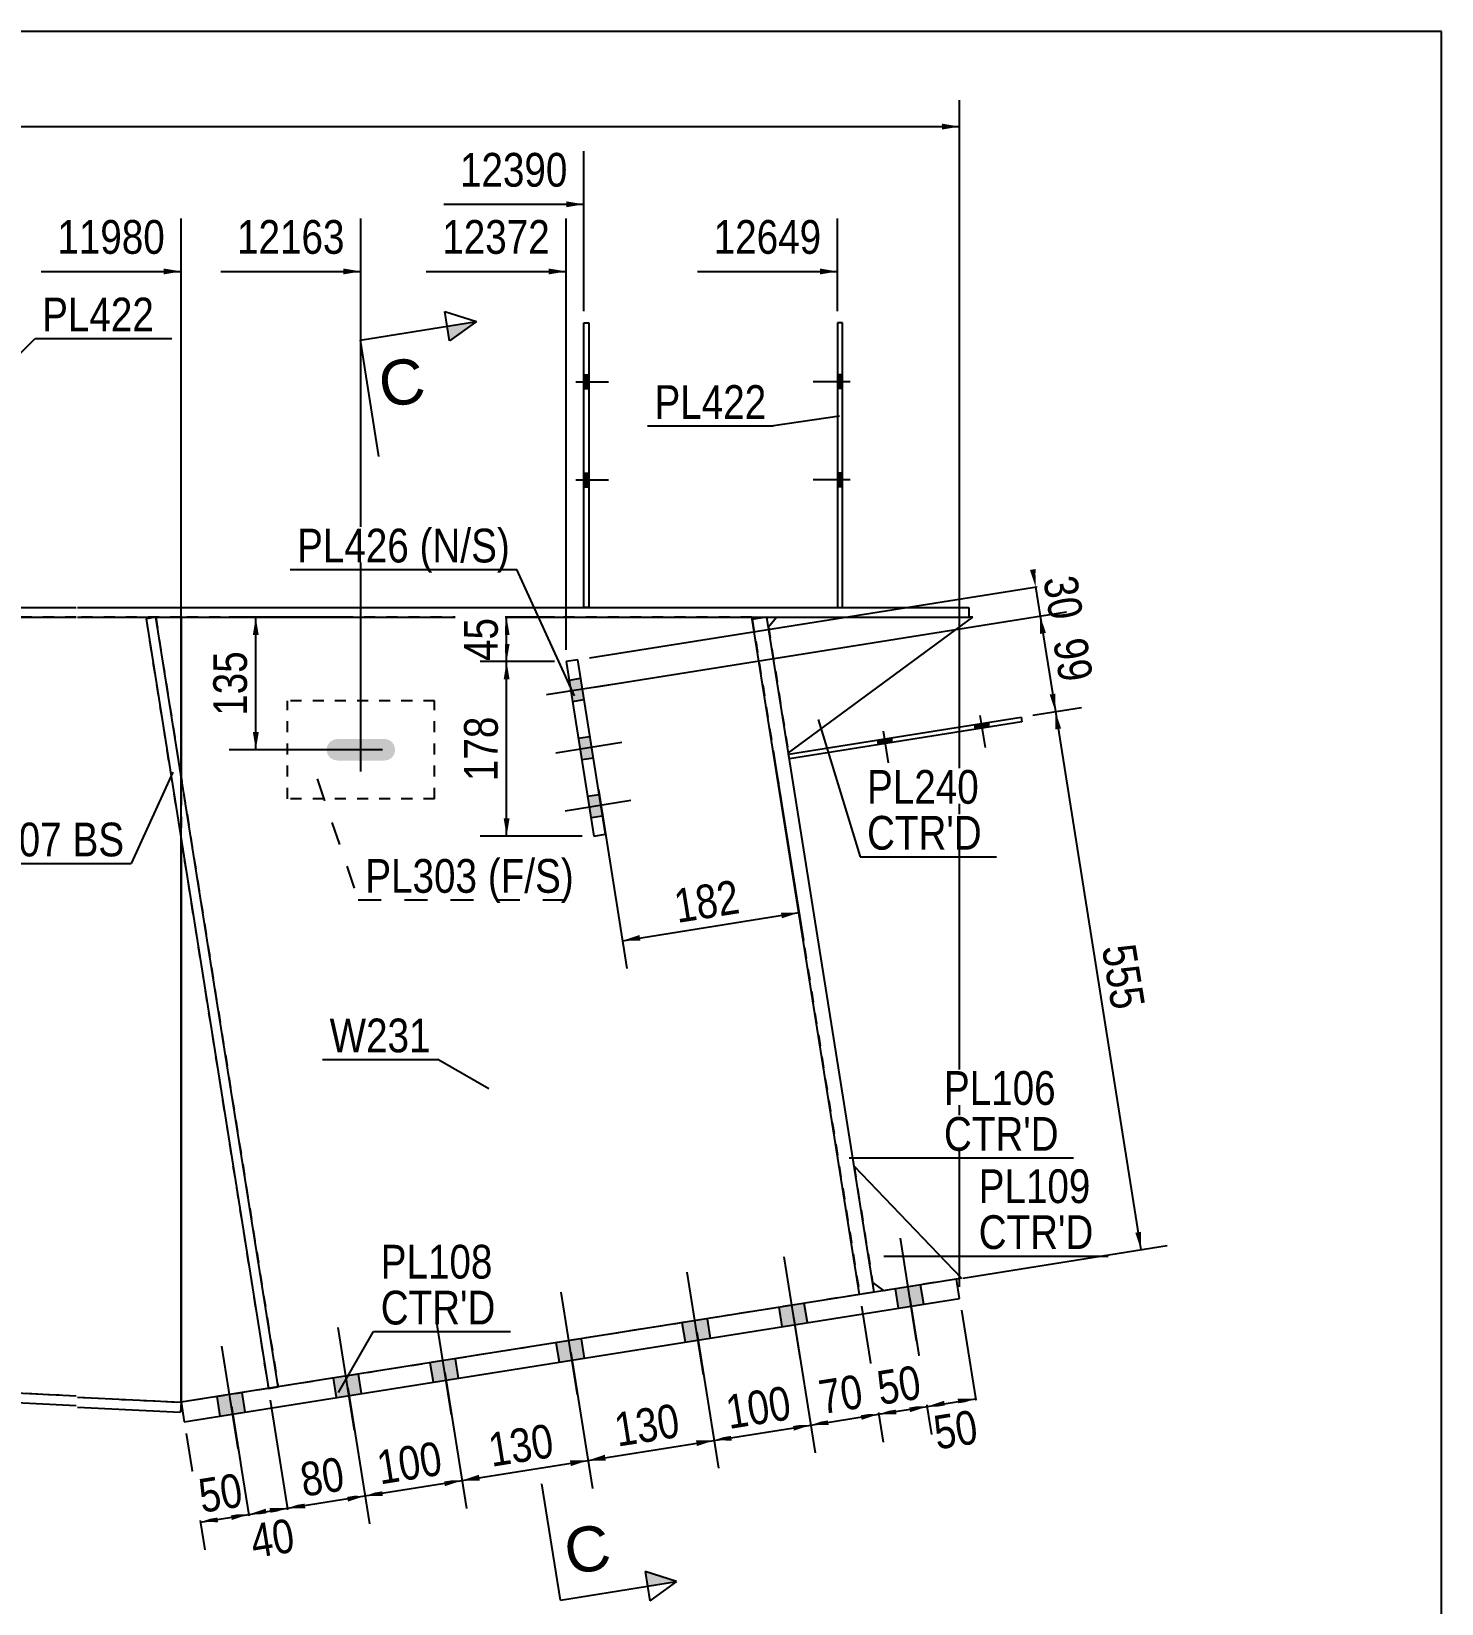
# Model space of a CAD drawing. Header units: millimetres. Extents: x -1016 to -614, y -194 to 83.
# Drawn here: x -733.7 to -613.9, y -50.4 to 83.1 of the extents above; entities that cross this region are included whole.
import ezdxf

# ---------------------------------------------------------------- set-up
doc = ezdxf.new("R2010")
doc.units = ezdxf.units.MM
doc.linetypes.add('DXK_LINE_DOT1', pattern=[1.8814, 0.9407, -0.9407])
doc.linetypes.add('DXK_LINE_DOT2', pattern=[3.9198, 1.9599, -1.9599])
doc.styles.add('Arial', font='ARIAL.TTF', dxfattribs={"height": 0.2})
doc.styles.add('Arial Narrow', font='ARIALN.TTF', dxfattribs={"height": 0.2})

# ---------------------------------------------------------------- blocks, each defined once
blk = doc.blocks.new('Unknown-623891766-10970')
at = {"color": 5, "linetype": 'Continuous'}
for p, q in [((-613.91, 83.08), (-1013.91, 83.08)), ((-613.91, -193.92), (-613.91, 83.08))]:
    blk.add_line(p, q, dxfattribs=at)
blk = doc.blocks.new('Part-623891766-6393 - 6377')
at = {"color": 2, "linetype": 'Continuous'}
for p, q in [((-763.36, 34.17), (-757.52, 34.17)), ((-763.36, 34.17), (-763.36, 33.33)), ((-757.42, 34.17), (-743.59, 34.17)), ((-743.49, 34.17), (-729.86, 34.17)), ((-729.76, 34.17), (-654.05, 34.17)), ((-654.05, 34.17), (-654.05, 33.33)), ((-763.36, 33.33), (-757.52, 33.33)), ((-757.42, 33.33), (-743.59, 33.33)), ((-743.49, 33.33), (-729.86, 33.33)), ((-729.76, 33.33), (-654.05, 33.33))]:
    blk.add_line(p, q, dxfattribs=at)
blk = doc.blocks.new('Part-623891766-6401 - 6377')
at = {"color": 2, "linetype": 'Continuous'}
for p, q in [((-784.69, 33.33), (-784.69, -20.83)), ((-720.94, 19.73), (-720.94, 33.33)), ((-720.94, 14.42), (-720.94, -33.33))]:
    blk.add_line(p, q, dxfattribs=at)
at = {"color": 7, "linetype": 'DXK_LINE_DOT1'}
for p, q in [((-769.29, 33.33), (-784.69, 33.33)), ((-757.52, 33.33), (-769.19, 33.33)), ((-743.59, 33.33), (-757.42, 33.33)), ((-729.86, 33.33), (-743.49, 33.33)), ((-720.94, 33.33), (-729.76, 33.33)), ((-720.94, 33.33), (-720.94, 14.42)), ((-784.69, -20.83), (-769.29, -21.6)), ((-769.19, -21.83), (-757.52, -22.42)), ((-757.42, -26.5), (-743.59, -27.19)), ((-743.49, -32.09), (-729.86, -32.78)), ((-729.76, -32.89), (-720.94, -33.33))]:
    blk.add_line(p, q, dxfattribs=at)
blk = doc.blocks.new('Part-623891766-6407 - 6377')
at = {"color": 2, "linetype": 'Continuous'}
for p, q in [((-790.64, -20.83), (-796.47, -20.83)), ((-796.47, -20.83), (-796.47, -21.67)), ((-784.69, -20.83), (-790.54, -20.83)), ((-784.69, -20.83), (-769.29, -21.6)), ((-796.47, -21.67), (-790.64, -21.67)), ((-790.54, -21.67), (-784.71, -21.67)), ((-784.71, -21.67), (-769.29, -22.44)), ((-769.19, -21.83), (-757.52, -22.42)), ((-769.19, -22.67), (-757.52, -23.25)), ((-757.42, -26.5), (-743.59, -27.19)), ((-757.42, -27.34), (-743.59, -28.03)), ((-743.49, -32.09), (-729.86, -32.78)), ((-743.49, -32.93), (-729.86, -33.61)), ((-729.76, -32.89), (-720.94, -33.33)), ((-720.94, -33.33), (-720.99, -34.17)), ((-729.76, -33.73), (-720.99, -34.17))]:
    blk.add_line(p, q, dxfattribs=at)
blk = doc.blocks.new('Part-623891766-6476 - 6377')
at = {"color": 2, "linetype": 'Continuous'}
for p, q in [((-720.94, 33.33), (-720.94, 19.73)), ((-672.45, 33.17), (-672.48, 33.33)), ((-720.94, -33.33), (-720.94, 14.42))]:
    blk.add_line(p, q, dxfattribs=at)
at = {"color": 7, "linetype": 'DXK_LINE_DOT1'}
for p, q in [((-672.48, 33.33), (-720.94, 33.33)), ((-672.45, 33.17), (-663.33, -24.17)), ((-663.33, -24.17), (-712.71, -32.02)), ((-713.54, -32.16), (-720.94, -33.33))]:
    blk.add_line(p, q, dxfattribs=at)
blk = doc.blocks.new('Part-623891766-6412 - 6377')
at = {"color": 2, "linetype": 'Continuous'}
for p, q in [((-672.45, 33.17), (-671.42, 33.33)), ((-663.33, -24.17), (-672.45, 33.17)), ((-662.1, -23.98), (-671.21, 33.33))]:
    blk.add_line(p, q, dxfattribs=at)
at = {"color": 7, "linetype": 'DXK_LINE_DOT1'}
for p, q in [((-671.42, 33.33), (-671.22, 33.37)), ((-671.22, 33.37), (-671.21, 33.33)), ((-662.1, -23.98), (-663.33, -24.17))]:
    blk.add_line(p, q, dxfattribs=at)
blk = doc.blocks.new('Part-623891766-6413 - 6377')
at = {"color": 2, "linetype": 'Continuous'}
for p, q in [((-723.11, 33.33), (-723.93, 33.2)), ((-723.93, 33.2), (-713.54, -32.16)), ((-712.71, -32.02), (-723.11, 33.33))]:
    blk.add_line(p, q, dxfattribs=at)
at = {"color": 7, "linetype": 'DXK_LINE_DOT1'}
blk.add_line((-713.54, -32.16), (-712.71, -32.02), dxfattribs=at)
blk = doc.blocks.new('Part-623891766-6414 - 6377')
at = {"color": 7, "linetype": 'DXK_LINE_DOT1'}
for p, q in [((-723.11, 33.33), (-723.93, 33.2)), ((-723.93, 33.2), (-713.54, -32.16)), ((-723.11, 33.33), (-712.71, -32.02))]:
    blk.add_line(p, q, dxfattribs=at)
blk = doc.blocks.new('Part-623891766-6415 - 6377')
at = {"color": 2, "linetype": 'Continuous'}
for p, q in [((-671.08, 32.51), (-670.38, 33.33)), ((-669.38, 21.81), (-653.71, 33.33)), ((-653.71, 33.33), (-654.05, 33.33))]:
    blk.add_line(p, q, dxfattribs=at)
at = {"color": 7, "linetype": 'DXK_LINE_DOT1'}
for p, q in [((-671.08, 32.51), (-669.38, 21.81)), ((-670.38, 33.33), (-654.05, 33.33))]:
    blk.add_line(p, q, dxfattribs=at)
blk = doc.blocks.new('Bolt-623891766-6481 - 6377')
at = {"linetype": 'Continuous'}
for points in [[(-658.15, -23.35), (-660.29, -23.69), (-660.03, -25.33), (-657.89, -24.99)], [(-658.15, -23.35), (-660.29, -23.69), (-660.03, -25.33), (-657.89, -24.99)], [(-668.03, -24.92), (-670.17, -25.26), (-669.9, -26.9), (-667.76, -26.56)], [(-668.03, -24.92), (-670.17, -25.26), (-669.9, -26.9), (-667.76, -26.56)], [(-676.26, -26.23), (-678.4, -26.57), (-678.13, -28.21), (-675.99, -27.87)], [(-676.26, -26.23), (-678.4, -26.57), (-678.13, -28.21), (-675.99, -27.87)], [(-686.95, -27.93), (-689.09, -28.27), (-688.83, -29.91), (-686.69, -29.57)], [(-686.95, -27.93), (-689.09, -28.27), (-688.83, -29.91), (-686.69, -29.57)], [(-697.65, -29.63), (-699.79, -29.97), (-699.53, -31.62), (-697.39, -31.28)], [(-697.65, -29.63), (-699.79, -29.97), (-699.53, -31.62), (-697.39, -31.28)], [(-705.88, -30.94), (-708.02, -31.28), (-707.76, -32.92), (-705.62, -32.58)], [(-705.88, -30.94), (-708.02, -31.28), (-707.76, -32.92), (-705.62, -32.58)], [(-715.76, -32.51), (-717.9, -32.85), (-717.64, -34.5), (-715.5, -34.15)], [(-715.76, -32.51), (-717.9, -32.85), (-717.64, -34.5), (-715.5, -34.15)]]:
    blk.add_hatch(color=3, dxfattribs=at).paths.add_polyline_path(points)
at = {"color": 3, "linetype": 'Continuous'}
for p, q in [((-658.49, -28.12), (-659.87, -19.4)), ((-658.49, -28.12), (-659.87, -19.4)), ((-668.36, -29.69), (-669.75, -20.97)), ((-668.36, -29.69), (-669.75, -20.97)), ((-676.59, -31), (-677.98, -22.28)), ((-676.59, -31), (-677.98, -22.28)), ((-687.29, -32.7), (-688.68, -23.98)), ((-687.29, -32.7), (-688.68, -23.98)), ((-660.03, -25.33), (-660.29, -23.69)), ((-660.03, -25.33), (-660.29, -23.69)), ((-657.89, -24.99), (-658.15, -23.35)), ((-657.89, -24.99), (-658.15, -23.35)), ((-669.9, -26.9), (-670.17, -25.26)), ((-669.9, -26.9), (-670.17, -25.26)), ((-667.76, -26.56), (-668.03, -24.92)), ((-667.76, -26.56), (-668.03, -24.92)), ((-697.99, -34.4), (-699.38, -25.68)), ((-697.99, -34.4), (-699.38, -25.68)), ((-678.13, -28.21), (-678.4, -26.57)), ((-678.13, -28.21), (-678.4, -26.57)), ((-675.99, -27.87), (-676.26, -26.23)), ((-675.99, -27.87), (-676.26, -26.23)), ((-706.22, -35.71), (-707.61, -26.99)), ((-706.22, -35.71), (-707.61, -26.99)), ((-686.69, -29.57), (-686.95, -27.93)), ((-686.69, -29.57), (-686.95, -27.93)), ((-716.1, -37.28), (-717.48, -28.56)), ((-716.1, -37.28), (-717.48, -28.56)), ((-688.83, -29.91), (-689.09, -28.27)), ((-688.83, -29.91), (-689.09, -28.27)), ((-699.53, -31.62), (-699.79, -29.97)), ((-699.53, -31.62), (-699.79, -29.97)), ((-697.39, -31.28), (-697.65, -29.63)), ((-697.39, -31.28), (-697.65, -29.63)), ((-707.76, -32.92), (-708.02, -31.28)), ((-707.76, -32.92), (-708.02, -31.28)), ((-705.62, -32.58), (-705.88, -30.94)), ((-705.62, -32.58), (-705.88, -30.94)), ((-717.64, -34.5), (-717.9, -32.85)), ((-717.64, -34.5), (-717.9, -32.85)), ((-715.5, -34.15), (-715.76, -32.51)), ((-715.5, -34.15), (-715.76, -32.51))]:
    blk.add_line(p, q, dxfattribs=at)
blk = doc.blocks.new('Part-623891766-6417 - 6377')
at = {"color": 2, "linetype": 'Continuous'}
for p, q in [((-655.11, -22.86), (-720.94, -33.33)), ((-654.84, -24.51), (-655.11, -22.86)), ((-720.68, -34.98), (-654.84, -24.51)), ((-720.94, -33.33), (-720.68, -34.98))]:
    blk.add_line(p, q, dxfattribs=at)
blk = doc.blocks.new('Part-623891766-6419 - 6377')
at = {"color": 2, "linetype": 'Continuous'}
for p, q in [((-654.69, -22.8), (-663.8, -13.28)), ((-662.23, -23.15), (-661.28, -23.85)), ((-654.69, -22.8), (-655.11, -22.86))]:
    blk.add_line(p, q, dxfattribs=at)
at = {"color": 7, "linetype": 'DXK_LINE_DOT1'}
for p, q in [((-663.8, -13.28), (-662.23, -23.15)), ((-655.11, -22.86), (-661.28, -23.85))]:
    blk.add_line(p, q, dxfattribs=at)
blk = doc.blocks.new('Bolt-623891766-6487 - 6377')
at = {"linetype": 'Continuous'}
blk.add_hatch(color=3, dxfattribs=at).paths.add_polyline_path([(-708.53, 22.43), (-708.6, 22.08), (-708.53, 21.73), (-708.33, 21.43), (-708.03, 21.24), (-707.68, 21.17), (-703.68, 21.17), (-703.33, 21.24), (-703.03, 21.43), (-702.84, 21.73), (-702.77, 22.08), (-702.84, 22.43), (-703.03, 22.73), (-703.33, 22.93), (-703.68, 23), (-707.68, 23), (-708.03, 22.93), (-708.33, 22.73)])
at = {"color": 3, "linetype": 'Continuous'}
for p, q in [((-705.68, 20.25), (-705.68, 23.92)), ((-703.85, 22.08), (-707.52, 22.08))]:
    blk.add_line(p, q, dxfattribs=at)
blk = doc.blocks.new('Part-623891766-6425 - 6377')
at = {"color": 7, "linetype": 'DXK_LINE_DOT1'}
for p, q in [((-699.43, 26.25), (-711.93, 26.25)), ((-711.93, 17.92), (-711.93, 26.25)), ((-699.43, 17.92), (-699.43, 26.25)), ((-699.43, 17.92), (-711.93, 17.92))]:
    blk.add_line(p, q, dxfattribs=at)
blk = doc.blocks.new('Part-623891766-6429 - 6377')
at = {"color": 2, "linetype": 'Continuous'}
for p, q in [((-664.79, 58.33), (-665.21, 58.33)), ((-665.21, 58.33), (-665.21, 34.17)), ((-664.79, 34.17), (-664.79, 58.33))]:
    blk.add_line(p, q, dxfattribs=at)
at = {"color": 7, "linetype": 'DXK_LINE_DOT1'}
blk.add_line((-665.21, 34.17), (-664.79, 34.17), dxfattribs=at)
blk = doc.blocks.new('Bolt-623891766-6496 - 6377')
at = {"linetype": 'Continuous'}
for points in [[(-653.52, 23.82), (-652.37, 24), (-652.43, 24.42), (-653.59, 24.23)], [(-653.52, 23.82), (-652.37, 24), (-652.43, 24.42), (-653.59, 24.23)], [(-661.75, 22.51), (-660.6, 22.7), (-660.66, 23.11), (-661.82, 22.92)], [(-661.75, 22.51), (-660.6, 22.7), (-660.66, 23.11), (-661.82, 22.92)]]:
    blk.add_hatch(color=3, dxfattribs=at).paths.add_polyline_path(points)
at = {"color": 3, "linetype": 'Continuous'}
for p, q in [((-653.59, 24.23), (-653.52, 23.82)), ((-653.59, 24.23), (-653.52, 23.82)), ((-653.11, 24.98), (-652.68, 22.27)), ((-653.11, 24.98), (-652.68, 22.27)), ((-652.43, 24.42), (-652.37, 24)), ((-652.43, 24.42), (-652.37, 24)), ((-661.82, 22.92), (-661.75, 22.51)), ((-661.82, 22.92), (-661.75, 22.51)), ((-661.34, 23.67), (-660.91, 20.96)), ((-661.34, 23.67), (-660.91, 20.96)), ((-660.66, 23.11), (-660.6, 22.7)), ((-660.66, 23.11), (-660.6, 22.7))]:
    blk.add_line(p, q, dxfattribs=at)
blk = doc.blocks.new('Bolt-623891766-6497 - 6377')
at = {"linetype": 'Continuous'}
for points in [[(-688, 28), (-687.71, 26.19), (-686.73, 26.35), (-687.01, 28.16)], [(-687.22, 23.07), (-686.93, 21.26), (-685.94, 21.41), (-686.23, 23.22)], [(-686.43, 18.13), (-686.14, 16.32), (-685.16, 16.47), (-685.44, 18.29)]]:
    blk.add_hatch(color=3, dxfattribs=at).paths.add_polyline_path(points)
at = {"color": 3, "linetype": 'Continuous'}
for p, q in [((-688, 28), (-687.01, 28.16)), ((-689.92, 26.77), (-684.32, 27.66)), ((-687.71, 26.19), (-686.73, 26.35)), ((-689.13, 21.83), (-683.53, 22.72)), ((-687.22, 23.07), (-686.23, 23.22)), ((-686.93, 21.26), (-685.94, 21.41)), ((-688.34, 16.9), (-682.75, 17.79)), ((-686.43, 18.13), (-685.44, 18.29)), ((-686.14, 16.32), (-685.16, 16.47))]:
    blk.add_line(p, q, dxfattribs=at)
blk = doc.blocks.new('Part-623891766-6434 - 6377')
at = {"color": 2, "linetype": 'Continuous'}
for p, q in [((-669.37, 21.72), (-649.62, 24.86)), ((-649.55, 24.45), (-669.3, 21.31)), ((-649.62, 24.86), (-649.55, 24.45))]:
    blk.add_line(p, q, dxfattribs=at)
at = {"color": 7, "linetype": 'DXK_LINE_DOT1'}
blk.add_line((-669.3, 21.31), (-669.37, 21.72), dxfattribs=at)
blk = doc.blocks.new('Part-623891766-6435 - 6377')
at = {"color": 2, "linetype": 'Continuous'}
for p, q in [((-687.26, 29.72), (-688.25, 29.57)), ((-688.25, 29.57), (-685.89, 14.75)), ((-684.91, 14.91), (-687.26, 29.72)), ((-685.89, 14.75), (-684.91, 14.91))]:
    blk.add_line(p, q, dxfattribs=at)
blk = doc.blocks.new('Part-623891766-6461 - 6377')
at = {"color": 2, "linetype": 'Continuous'}
for p, q in [((-686.75, 34.17), (-686.75, 58.33)), ((-686.75, 58.33), (-686.33, 58.33)), ((-686.33, 58.33), (-686.33, 34.17))]:
    blk.add_line(p, q, dxfattribs=at)
at = {"color": 7, "linetype": 'DXK_LINE_DOT1'}
blk.add_line((-686.33, 34.17), (-686.75, 34.17), dxfattribs=at)
blk = doc.blocks.new('Bolt-623891766-6519 - 6377')
at = {"linetype": 'Continuous'}
for points in [[(-686.33, 52.75), (-686.33, 53.91), (-686.75, 53.91), (-686.75, 52.75)], [(-686.33, 52.75), (-686.33, 53.91), (-686.75, 53.91), (-686.75, 52.75)], [(-686.33, 44.41), (-686.33, 45.58), (-686.75, 45.58), (-686.75, 44.41)], [(-686.33, 44.41), (-686.33, 45.58), (-686.75, 45.58), (-686.75, 44.41)]]:
    blk.add_hatch(color=3, dxfattribs=at).paths.add_polyline_path(points)
at = {"color": 3, "linetype": 'Continuous'}
for p, q in [((-686.75, 53.91), (-686.33, 53.91)), ((-686.75, 53.91), (-686.33, 53.91)), ((-687.42, 53.33), (-684.67, 53.33)), ((-687.42, 53.33), (-684.67, 53.33)), ((-686.75, 52.75), (-686.33, 52.75)), ((-686.75, 52.75), (-686.33, 52.75)), ((-686.75, 45.58), (-686.33, 45.58)), ((-686.75, 45.58), (-686.33, 45.58)), ((-687.42, 45), (-684.67, 45)), ((-687.42, 45), (-684.67, 45)), ((-686.75, 44.41), (-686.33, 44.41)), ((-686.75, 44.41), (-686.33, 44.41))]:
    blk.add_line(p, q, dxfattribs=at)
blk = doc.blocks.new('Bolt-623891766-21144 - 6377')
at = {"linetype": 'Continuous'}
for points in [[(-664.79, 52.75), (-664.79, 53.91), (-665.21, 53.91), (-665.21, 52.75)], [(-664.79, 52.75), (-664.79, 53.91), (-665.21, 53.91), (-665.21, 52.75)], [(-664.79, 44.41), (-664.79, 45.58), (-665.21, 45.58), (-665.21, 44.41)], [(-664.79, 44.41), (-664.79, 45.58), (-665.21, 45.58), (-665.21, 44.41)]]:
    blk.add_hatch(color=3, dxfattribs=at).paths.add_polyline_path(points)
at = {"color": 3, "linetype": 'Continuous'}
for p, q in [((-664.79, 53.91), (-665.21, 53.91)), ((-664.79, 53.91), (-665.21, 53.91)), ((-664.13, 53.33), (-667.29, 53.33)), ((-664.13, 53.33), (-667.29, 53.33)), ((-664.79, 52.75), (-665.21, 52.75)), ((-664.79, 52.75), (-665.21, 52.75)), ((-664.79, 45.58), (-665.21, 45.58)), ((-664.79, 45.58), (-665.21, 45.58)), ((-664.13, 45), (-667.29, 45)), ((-664.13, 45), (-667.29, 45)), ((-664.79, 44.41), (-665.21, 44.41)), ((-664.79, 44.41), (-665.21, 44.41))]:
    blk.add_line(p, q, dxfattribs=at)
blk = doc.blocks.new('StraightDimension-623891766-22650 - 6377')
at = {"linetype": 'Continuous'}
for points in [[(-648.38, 37.43), (-648.39, 35.91), (-648.87, 37.35)], [(-648.01, 31.92), (-648, 33.44), (-647.51, 32)]]:
    blk.add_hatch(color=7, dxfattribs=at).paths.add_polyline_path(points)
at = {"color": 7, "linetype": 'Continuous'}
for p, q in [((-686.28, 29.88), (-646.17, 36.26)), ((-648.39, 35.91), (-648, 33.44)), ((-685.88, 27.41), (-645.77, 33.79))]:
    blk.add_line(p, q, dxfattribs=at)
at = {"color": 0}
blk.add_wipeout([(-647.66, 32.3), (-643.52, 32.96), (-644.28, 37.75), (-648.43, 37.09)], dxfattribs=at)
at = {"color": 3, "style": 'Arial Narrow'}
blk.add_text('30', height=2.863, rotation=-80.9647, dxfattribs=at).set_placement((-647.74, 36.59))
blk = doc.blocks.new('StraightDimension-623891766-22740 - 6377')
at = {"linetype": 'Continuous'}
blk.add_hatch(color=7, dxfattribs=at).paths.add_polyline_path([(-656.34, 75.25), (-654.84, 75), (-656.34, 74.75)])
at = {"color": 7, "linetype": 'Continuous'}
for p, q in [((-654.84, -23.51), (-654.84, 77.25)), ((-1000, 75), (-654.84, 75))]:
    blk.add_line(p, q, dxfattribs=at)
blk = doc.blocks.new('StraightDimension-623891766-24243 - 6377')
at = {"linetype": 'Continuous'}
blk.add_hatch(color=7, dxfattribs=at).paths.add_polyline_path([(-688.25, 68.65), (-686.75, 68.4), (-688.25, 68.15)])
at = {"color": 7, "linetype": 'Continuous'}
for p, q in [((-686.75, 59.33), (-686.75, 72.9)), ((-698.64, 68.4), (-686.75, 68.4))]:
    blk.add_line(p, q, dxfattribs=at)
at = {"color": 0}
blk.add_wipeout([(-687.53, 69.3), (-687.53, 73.5), (-697.87, 73.5), (-697.87, 69.3)], dxfattribs=at)
at = {"color": 3, "style": 'Arial Narrow'}
blk.add_text('12390', height=2.863, dxfattribs=at).set_placement((-697.27, 69.9))
blk = doc.blocks.new('StraightDimension-623891766-12886 - 6377')
at = {"linetype": 'Continuous'}
for points in [[(-663.24, -34.33), (-661.72, -34.34), (-663.16, -34.82)], [(-665.96, -35.27), (-667.48, -35.26), (-666.04, -34.77)]]:
    blk.add_hatch(color=7, dxfattribs=at).paths.add_polyline_path(points)
at = {"color": 7, "linetype": 'Continuous'}
for p, q in [((-663.18, -25.16), (-661.34, -36.71)), ((-668.94, -26.08), (-667.1, -37.63)), ((-667.48, -35.26), (-661.72, -34.34))]:
    blk.add_line(p, q, dxfattribs=at)
at = {"color": 0}
blk.add_wipeout([(-662.22, -34.27), (-662.88, -30.12), (-667.68, -30.88), (-667.02, -35.03)], dxfattribs=at)
at = {"color": 3, "style": 'Arial Narrow'}
blk.add_text('70', height=2.863, rotation=9.0355, dxfattribs=at).set_placement((-666.52, -34.34))
blk = doc.blocks.new('StraightDimension-623891766-24242 - 6377')
at = {"linetype": 'Continuous'}
blk.add_hatch(color=7, dxfattribs=at).paths.add_polyline_path([(-666.71, 62.95), (-665.21, 62.7), (-666.71, 62.45)])
at = {"color": 7, "linetype": 'Continuous'}
for p, q in [((-665.21, 59.33), (-665.21, 67.2)), ((-677.1, 62.7), (-665.21, 62.7))]:
    blk.add_line(p, q, dxfattribs=at)
at = {"color": 0}
blk.add_wipeout([(-665.98, 63.6), (-665.98, 67.8), (-676.32, 67.8), (-676.32, 63.6)], dxfattribs=at)
at = {"color": 3, "style": 'Arial Narrow'}
blk.add_text('12649', height=2.863, dxfattribs=at).set_placement((-675.72, 64.2))
blk = doc.blocks.new('StraightDimension-623891766-22648 - 6377')
at = {"linetype": 'Continuous'}
for points in [[(-646.72, 23.81), (-646.71, 25.33), (-646.22, 23.88)], [(-639.43, -18.85), (-639.44, -20.37), (-639.92, -18.93)]]:
    blk.add_hatch(color=7, dxfattribs=at).paths.add_polyline_path(points)
at = {"color": 7, "linetype": 'Continuous'}
for p, q in [((-648.63, 25.02), (-644.48, 25.68)), ((-646.71, 25.33), (-639.44, -20.37)), ((-654.56, -22.78), (-637.22, -20.02))]:
    blk.add_line(p, q, dxfattribs=at)
at = {"color": 0}
blk.add_wipeout([(-642.4, -0.8), (-638.25, -0.14), (-639.3, 6.46), (-643.45, 5.8)], dxfattribs=at)
at = {"color": 3, "style": 'Arial Narrow'}
blk.add_text('555', height=2.863, rotation=-80.9647, dxfattribs=at).set_placement((-642.76, 5.3))
blk = doc.blocks.new('StraightDimension-623891766-12893 - 6377')
at = {"linetype": 'Continuous'}
for points in [[(-717.81, -43.51), (-719.33, -43.5), (-717.89, -43.02)], [(-716.73, -42.83), (-715.21, -42.85), (-716.65, -43.33)]]:
    blk.add_hatch(color=7, dxfattribs=at).paths.add_polyline_path(points)
at = {"color": 7, "linetype": 'Continuous'}
for p, q in [((-716.67, -33.67), (-714.84, -45.22)), ((-720.53, -35.97), (-718.95, -45.87)), ((-719.33, -43.5), (-715.21, -42.85))]:
    blk.add_line(p, q, dxfattribs=at)
at = {"color": 0}
blk.add_wipeout([(-714.9, -42.64), (-715.56, -38.5), (-720.35, -39.26), (-719.69, -43.41)], dxfattribs=at)
at = {"color": 3, "style": 'Arial Narrow'}
blk.add_text('50', height=2.863, rotation=9.0355, dxfattribs=at).set_placement((-719.19, -42.72))
blk = doc.blocks.new('StraightDimension-623891766-12889 - 6377')
at = {"linetype": 'Continuous'}
for points in [[(-687.93, -38.25), (-686.41, -38.27), (-687.85, -38.75)], [(-695.59, -39.98), (-697.11, -39.97), (-695.66, -39.48)]]:
    blk.add_hatch(color=7, dxfattribs=at).paths.add_polyline_path(points)
at = {"color": 7, "linetype": 'Continuous'}
for p, q in [((-687.87, -29.09), (-686.03, -40.64)), ((-698.57, -30.79), (-696.73, -42.34)), ((-697.11, -39.97), (-686.41, -38.27))]:
    blk.add_line(p, q, dxfattribs=at)
at = {"color": 0}
blk.add_wipeout([(-688.48, -38.44), (-689.14, -34.3), (-695.74, -35.35), (-695.08, -39.49)], dxfattribs=at)
at = {"color": 3, "style": 'Arial Narrow'}
blk.add_text('130', height=2.863, rotation=9.0355, dxfattribs=at).set_placement((-694.58, -38.81))
blk = doc.blocks.new('StraightDimension-623891766-12884 - 6377')
at = {"linetype": 'Continuous'}
for points in [[(-656.08, -33.7), (-657.6, -33.69), (-656.16, -33.2)], [(-655.01, -33.02), (-653.49, -33.03), (-654.93, -33.51)]]:
    blk.add_hatch(color=7, dxfattribs=at).paths.add_polyline_path(points)
at = {"color": 7, "linetype": 'Continuous'}
for p, q in [((-659.06, -24.51), (-657.25, -35.91)), ((-654.69, -25.5), (-653.13, -35.25)), ((-657.6, -33.69), (-653.49, -33.03))]:
    blk.add_line(p, q, dxfattribs=at)
at = {"color": 0}
blk.add_wipeout([(-652.46, -37.27), (-653.12, -33.12), (-657.92, -33.89), (-657.26, -38.04)], dxfattribs=at)
at = {"color": 3, "style": 'Arial Narrow'}
blk.add_text('50', height=2.863, rotation=9.0355, dxfattribs=at).set_placement((-656.76, -37.35))
blk = doc.blocks.new('StraightDimension-623891766-12885 - 6377')
at = {"linetype": 'Continuous'}
for points in [[(-660.2, -34.35), (-661.72, -34.34), (-660.28, -33.86)], [(-659.12, -33.67), (-657.6, -33.69), (-659.05, -34.17)]]:
    blk.add_hatch(color=7, dxfattribs=at).paths.add_polyline_path(points)
at = {"color": 7, "linetype": 'Continuous'}
for p, q in [((-663.18, -25.16), (-661.34, -36.71)), ((-659.06, -24.51), (-657.23, -36.06)), ((-661.72, -34.34), (-657.6, -33.69))]:
    blk.add_line(p, q, dxfattribs=at)
at = {"color": 0}
blk.add_wipeout([(-657.29, -33.48), (-657.95, -29.33), (-662.74, -30.1), (-662.08, -34.25)], dxfattribs=at)
at = {"color": 3, "style": 'Arial Narrow'}
blk.add_text('50', height=2.863, rotation=9.0355, dxfattribs=at).set_placement((-661.58, -33.56))
blk = doc.blocks.new('StraightDimension-623891766-12887 - 6377')
at = {"linetype": 'Continuous'}
for points in [[(-669, -35.24), (-667.48, -35.26), (-668.92, -35.74)], [(-674.19, -36.58), (-675.71, -36.56), (-674.27, -36.08)]]:
    blk.add_hatch(color=7, dxfattribs=at).paths.add_polyline_path(points)
at = {"color": 7, "linetype": 'Continuous'}
for p, q in [((-668.94, -26.08), (-667.1, -37.63)), ((-677.17, -27.38), (-675.33, -38.93)), ((-675.71, -36.56), (-667.48, -35.26))]:
    blk.add_line(p, q, dxfattribs=at)
at = {"color": 0}
blk.add_wipeout([(-668.32, -35.24), (-668.98, -31.09), (-675.58, -32.14), (-674.92, -36.29)], dxfattribs=at)
at = {"color": 3, "style": 'Arial Narrow'}
blk.add_text('100', height=2.863, rotation=9.0355, dxfattribs=at).set_placement((-674.42, -35.6))
blk = doc.blocks.new('StraightDimension-623891766-12888 - 6377')
at = {"linetype": 'Continuous'}
for points in [[(-677.23, -36.55), (-675.71, -36.56), (-677.15, -37.05)], [(-684.89, -38.28), (-686.41, -38.27), (-684.97, -37.78)]]:
    blk.add_hatch(color=7, dxfattribs=at).paths.add_polyline_path(points)
at = {"color": 7, "linetype": 'Continuous'}
for p, q in [((-677.17, -27.38), (-675.33, -38.93)), ((-687.87, -29.09), (-686.03, -40.64)), ((-686.41, -38.27), (-675.71, -36.56))]:
    blk.add_line(p, q, dxfattribs=at)
at = {"color": 0}
blk.add_wipeout([(-677.78, -36.74), (-678.44, -32.59), (-685.04, -33.64), (-684.38, -37.79)], dxfattribs=at)
at = {"color": 3, "style": 'Arial Narrow'}
blk.add_text('130', height=2.863, rotation=9.0355, dxfattribs=at).set_placement((-683.88, -37.1))
blk = doc.blocks.new('StraightDimension-623891766-12890 - 6377')
at = {"linetype": 'Continuous'}
for points in [[(-698.63, -39.96), (-697.11, -39.97), (-698.55, -40.45)], [(-703.82, -41.29), (-705.34, -41.28), (-703.89, -40.79)]]:
    blk.add_hatch(color=7, dxfattribs=at).paths.add_polyline_path(points)
at = {"color": 7, "linetype": 'Continuous'}
for p, q in [((-698.57, -30.79), (-696.73, -42.34)), ((-706.8, -32.1), (-704.96, -43.65)), ((-705.34, -41.28), (-697.11, -39.97))]:
    blk.add_line(p, q, dxfattribs=at)
at = {"color": 0}
blk.add_wipeout([(-697.94, -39.95), (-698.6, -35.8), (-705.21, -36.85), (-704.55, -41)], dxfattribs=at)
at = {"color": 3, "style": 'Arial Narrow'}
blk.add_text('100', height=2.863, rotation=9.0355, dxfattribs=at).set_placement((-704.05, -40.31))
blk = doc.blocks.new('StraightDimension-623891766-12891 - 6377')
at = {"linetype": 'Continuous'}
for points in [[(-706.86, -41.26), (-705.34, -41.28), (-706.78, -41.76)], [(-710.4, -42.33), (-711.92, -42.32), (-710.48, -41.84)]]:
    blk.add_hatch(color=7, dxfattribs=at).paths.add_polyline_path(points)
at = {"color": 7, "linetype": 'Continuous'}
for p, q in [((-713.38, -33.14), (-711.54, -44.69)), ((-706.8, -32.1), (-704.96, -43.65)), ((-711.92, -42.32), (-705.34, -41.28))]:
    blk.add_line(p, q, dxfattribs=at)
at = {"color": 0}
blk.add_wipeout([(-706.25, -41.27), (-706.91, -37.12), (-711.71, -37.88), (-711.05, -42.03)], dxfattribs=at)
at = {"color": 3, "style": 'Arial Narrow'}
blk.add_text('80', height=2.863, rotation=9.0355, dxfattribs=at).set_placement((-710.55, -41.35))
blk = doc.blocks.new('StraightDimension-623891766-12892 - 6377')
at = {"linetype": 'Continuous'}
for points in [[(-713.69, -42.86), (-715.21, -42.85), (-713.77, -42.36)], [(-713.44, -42.31), (-711.92, -42.32), (-713.36, -42.8)]]:
    blk.add_hatch(color=7, dxfattribs=at).paths.add_polyline_path(points)
at = {"color": 7, "linetype": 'Continuous'}
for p, q in [((-713.38, -33.14), (-711.57, -44.54)), ((-716.67, -33.67), (-714.86, -45.07)), ((-715.21, -42.85), (-711.92, -42.32))]:
    blk.add_line(p, q, dxfattribs=at)
at = {"color": 0}
blk.add_wipeout([(-710.49, -46.5), (-711.15, -42.35), (-715.94, -43.11), (-715.28, -47.26)], dxfattribs=at)
at = {"color": 3, "style": 'Arial Narrow'}
blk.add_text('40', height=2.863, rotation=9.0355, dxfattribs=at).set_placement((-714.78, -46.57))
blk = doc.blocks.new('StraightDimension-623891766-13186 - 6377')
at = {"linetype": 'Continuous'}
for points in [[(-714.86, 31.83), (-714.61, 33.33), (-714.36, 31.83)], [(-714.36, 23.58), (-714.61, 22.08), (-714.86, 23.58)]]:
    blk.add_hatch(color=7, dxfattribs=at).paths.add_polyline_path(points)
at = {"color": 7, "linetype": 'Continuous'}
for p, q in [((-706.68, 33.33), (-716.86, 33.33)), ((-714.61, 22.08), (-714.61, 33.33)), ((-706.68, 22.08), (-716.86, 22.08))]:
    blk.add_line(p, q, dxfattribs=at)
at = {"color": 0}
blk.add_wipeout([(-714.76, 31.05), (-718.96, 31.05), (-718.96, 24.37), (-714.76, 24.37)], dxfattribs=at)
at = {"color": 3, "style": 'Arial Narrow'}
blk.add_text('135', height=2.863, rotation=90.0002, dxfattribs=at).set_placement((-715.36, 24.97))
blk = doc.blocks.new('StraightDimension-623891766-13254 - 6377')
at = {"linetype": 'Continuous'}
for points in [[(-693.56, 31.83), (-693.31, 33.33), (-693.06, 31.83)], [(-693.06, 31.07), (-693.31, 29.57), (-693.56, 31.07)]]:
    blk.add_hatch(color=7, dxfattribs=at).paths.add_polyline_path(points)
at = {"color": 7, "linetype": 'Continuous'}
for p, q in [((-689.25, 33.33), (-695.56, 33.33)), ((-693.31, 29.57), (-693.31, 33.33)), ((-689.25, 29.57), (-695.56, 29.57))]:
    blk.add_line(p, q, dxfattribs=at)
at = {"color": 0}
blk.add_wipeout([(-693.46, 33.88), (-697.66, 33.88), (-697.66, 29.02), (-693.46, 29.02)], dxfattribs=at)
at = {"color": 3, "style": 'Arial Narrow'}
blk.add_text('45', height=2.863, rotation=90.0002, dxfattribs=at).set_placement((-694.06, 29.62))
blk = doc.blocks.new('StraightDimension-623891766-13255 - 6377')
at = {"linetype": 'Continuous'}
for points in [[(-693.56, 28.07), (-693.31, 29.57), (-693.06, 28.07)], [(-693.06, 16.25), (-693.31, 14.75), (-693.56, 16.25)]]:
    blk.add_hatch(color=7, dxfattribs=at).paths.add_polyline_path(points)
at = {"color": 7, "linetype": 'Continuous'}
for p, q in [((-689.25, 29.57), (-695.56, 29.57)), ((-693.31, 14.75), (-693.31, 29.57)), ((-686.89, 14.75), (-695.56, 14.75))]:
    blk.add_line(p, q, dxfattribs=at)
at = {"color": 0}
blk.add_wipeout([(-693.46, 25.5), (-697.66, 25.5), (-697.66, 18.82), (-693.46, 18.82)], dxfattribs=at)
at = {"color": 3, "style": 'Arial Narrow'}
blk.add_text('178', height=2.863, rotation=90.0002, dxfattribs=at).set_placement((-694.06, 19.42))
blk = doc.blocks.new('StraightDimension-623891766-13345 - 6377')
at = {"linetype": 'Continuous'}
for points in [[(-670.01, 8.26), (-668.49, 8.25), (-669.93, 7.77)], [(-681.95, 5.86), (-683.47, 5.87), (-682.03, 6.35)]]:
    blk.add_hatch(color=7, dxfattribs=at).paths.add_polyline_path(points)
at = {"color": 7, "linetype": 'Continuous'}
for p, q in [((-670.53, 21.1), (-668.11, 5.88)), ((-685.51, 18.72), (-683.09, 3.5)), ((-683.47, 5.87), (-668.49, 8.25))]:
    blk.add_line(p, q, dxfattribs=at)
at = {"color": 0}
blk.add_wipeout([(-672.7, 7.73), (-673.36, 11.88), (-679.96, 10.83), (-679.3, 6.68)], dxfattribs=at)
at = {"color": 3, "style": 'Arial Narrow'}
blk.add_text('182', height=2.863, rotation=9.0355, dxfattribs=at).set_placement((-678.81, 7.37))
blk = doc.blocks.new('StraightDimension-623891766-22649 - 6377')
at = {"linetype": 'Continuous'}
for points in [[(-648.01, 31.92), (-648, 33.44), (-647.51, 32)], [(-646.7, 26.85), (-646.71, 25.33), (-647.19, 26.77)]]:
    blk.add_hatch(color=7, dxfattribs=at).paths.add_polyline_path(points)
at = {"color": 7, "linetype": 'Continuous'}
for p, q in [((-685.88, 27.41), (-645.77, 33.79)), ((-648, 33.44), (-646.71, 25.33)), ((-648.63, 25.02), (-644.48, 25.68))]:
    blk.add_line(p, q, dxfattribs=at)
at = {"color": 0}
blk.add_wipeout([(-646.82, 27.01), (-642.67, 27.67), (-643.44, 32.46), (-647.58, 31.8)], dxfattribs=at)
at = {"color": 3, "style": 'Arial Narrow'}
blk.add_text('99', height=2.863, rotation=-80.9647, dxfattribs=at).set_placement((-646.9, 31.31))
blk = doc.blocks.new('StraightDimension-623891766-24244 - 6377')
at = {"linetype": 'Continuous'}
blk.add_hatch(color=7, dxfattribs=at).paths.add_polyline_path([(-689.75, 62.95), (-688.25, 62.7), (-689.75, 62.45)])
at = {"color": 7, "linetype": 'Continuous'}
for p, q in [((-688.25, 30.57), (-688.25, 67.2)), ((-700.14, 62.7), (-688.25, 62.7))]:
    blk.add_line(p, q, dxfattribs=at)
at = {"color": 0}
blk.add_wipeout([(-689.03, 63.6), (-689.03, 67.8), (-699.37, 67.8), (-699.37, 63.6)], dxfattribs=at)
at = {"color": 3, "style": 'Arial Narrow'}
blk.add_text('12372', height=2.863, dxfattribs=at).set_placement((-698.77, 64.2))
blk = doc.blocks.new('StraightDimension-623891766-24245 - 6377')
at = {"linetype": 'Continuous'}
blk.add_hatch(color=7, dxfattribs=at).paths.add_polyline_path([(-707.18, 62.95), (-705.68, 62.7), (-707.18, 62.45)])
at = {"color": 7, "linetype": 'Continuous'}
for p, q in [((-705.68, 23.08), (-705.68, 67.2)), ((-717.57, 62.7), (-705.68, 62.7))]:
    blk.add_line(p, q, dxfattribs=at)
at = {"color": 0}
blk.add_wipeout([(-706.46, 63.6), (-706.46, 67.8), (-716.8, 67.8), (-716.8, 63.6)], dxfattribs=at)
at = {"color": 3, "style": 'Arial Narrow'}
blk.add_text('12163', height=2.863, dxfattribs=at).set_placement((-716.2, 64.2))
blk = doc.blocks.new('StraightDimension-623891766-24246 - 6377')
at = {"linetype": 'Continuous'}
blk.add_hatch(color=7, dxfattribs=at).paths.add_polyline_path([(-722.44, 62.95), (-720.94, 62.7), (-722.44, 62.45)])
at = {"color": 7, "linetype": 'Continuous'}
for p, q in [((-720.94, -32.33), (-720.94, 67.2)), ((-732.84, 62.7), (-720.94, 62.7))]:
    blk.add_line(p, q, dxfattribs=at)
at = {"color": 0}
blk.add_wipeout([(-721.72, 63.6), (-721.72, 67.8), (-732.06, 67.8), (-732.06, 63.6)], dxfattribs=at)
at = {"color": 3, "style": 'Arial Narrow'}
blk.add_text('11980', height=2.863, dxfattribs=at).set_placement((-731.46, 64.2))
blk = doc.blocks.new('Mark-623891766-18968 - 6377')
at = {"color": 0}
for points in [[(-694.49, -22.82), (-694.49, -19.82), (-704, -19.82), (-704, -22.82)], [(-694.24, -26.72), (-694.24, -23.72), (-704, -23.72), (-704, -26.72)]]:
    blk.add_wipeout(points, dxfattribs=at)
for points in [[(-694.49, -22.82), (-694.49, -19.82), (-704, -19.82), (-704, -22.82)], [(-694.24, -26.72), (-694.24, -23.72), (-704, -23.72), (-704, -26.72)]]:
    blk.add_wipeout(points, dxfattribs=at)
at = {"color": 7, "linetype": 'Continuous'}
for p, q in [((-707.6, -32.51), (-704.6, -27.32)), ((-704.6, -27.32), (-692.99, -27.32))]:
    blk.add_line(p, q, dxfattribs=at)
at = {"color": 3, "style": 'Arial Narrow'}
blk.add_text('PL108', height=2.863, dxfattribs=at).set_placement((-704, -22.82))
at = {"color": 1, "style": 'Arial Narrow'}
blk.add_text("CTR'D", height=2.863, dxfattribs=at).set_placement((-704, -26.72))
blk = doc.blocks.new('Mark-623891766-19010 - 6377')
at = {"color": 0}
for points in [[(-701.6, 37.99), (-701.6, 40.99), (-711.1, 40.99), (-711.1, 37.99)], [(-693.04, 37.99), (-693.04, 40.99), (-700.7, 40.99), (-700.7, 37.99)]]:
    blk.add_wipeout(points, dxfattribs=at)
for points in [[(-701.6, 37.99), (-701.6, 40.99), (-711.1, 40.99), (-711.1, 37.99)], [(-693.04, 37.99), (-693.04, 40.99), (-700.7, 40.99), (-700.7, 37.99)]]:
    blk.add_wipeout(points, dxfattribs=at)
at = {"color": 7, "linetype": 'Continuous'}
for p in [(-711.7, 37.39), (-687.55, 26.65)]:
    blk.add_line(p, (-692.44, 37.39), dxfattribs=at)
at = {"color": 3, "style": 'Arial Narrow'}
for s, p in [('PL426', (-711.1, 37.99)), ('(N/', (-700.7, 37.99)), ('S)', (-696.32, 37.99))]:
    blk.add_text(s, height=2.863, dxfattribs=at).set_placement(p)
blk = doc.blocks.new('SectionMark-623891766-7289 - 6377')
at = {"linetype": 'Continuous'}
for points in [[(-698.15, 56.82), (-698.35, 58.05), (-695.88, 58.44)], [(-681.33, -48.94), (-681.53, -47.71), (-678.87, -48.55)]]:
    blk.add_hatch(color=30, dxfattribs=at).paths.add_polyline_path(points)
at = {"color": 30, "linetype": 'Continuous'}
for p, q in [((-698.15, 56.82), (-698.55, 59.29)), ((-698.55, 59.29), (-695.88, 58.44)), ((-705.76, 56.87), (-695.88, 58.44)), ((-695.88, 58.44), (-698.15, 56.82)), ((-678.87, -48.55), (-681.53, -47.71)), ((-681.53, -47.71), (-681.14, -50.18)), ((-678.87, -48.55), (-681.14, -50.18))]:
    blk.add_line(p, q, dxfattribs=at)
at = {"color": 0, "linetype": 'Continuous'}
for points in [[(-700.02, 51.71), (-700.65, 55.66), (-704.45, 55.06), (-703.83, 51.1)], [(-684.26, -47.39), (-684.89, -43.43), (-688.7, -44.04), (-688.07, -47.99)]]:
    blk.add_wipeout(points, dxfattribs=at)
at = {"color": 30, "linetype": 'Continuous'}
for p, q in [((-705.76, 56.87), (-704.19, 47)), ((-688.74, -50.12), (-690.31, -40.25)), ((-688.74, -50.12), (-678.87, -48.55))]:
    blk.add_line(p, q, dxfattribs=at)
at = {"color": 96, "linetype": 'Continuous', "style": 'Arial'}
for p in [(-703.83, 51.1), (-688.07, -47.99)]:
    blk.add_text('C', height=3.82, rotation=9.0355, dxfattribs=at).set_placement(p)
blk = doc.blocks.new('MarkSet-623891766-18860 - 6377')
at = {"color": 0}
for points in [[(-731.07, 13.03), (-731.07, 16.03), (-740.58, 16.03), (-740.58, 13.03)], [(-725.79, 13.03), (-725.79, 16.03), (-730.17, 16.03), (-730.17, 13.03)]]:
    blk.add_wipeout(points, dxfattribs=at)
for points in [[(-731.07, 13.03), (-731.07, 16.03), (-740.58, 16.03), (-740.58, 13.03)], [(-725.79, 13.03), (-725.79, 16.03), (-730.17, 16.03), (-730.17, 13.03)]]:
    blk.add_wipeout(points, dxfattribs=at)
at = {"color": 7, "linetype": 'Continuous'}
for p in [(-721.66, 20.17), (-741.18, 12.43)]:
    blk.add_line(p, (-725.19, 12.43), dxfattribs=at)
at = {"color": 3, "style": 'Arial Narrow'}
for s, p in [('PL107', (-740.58, 13.03)), ('BS', (-730.17, 13.03))]:
    blk.add_text(s, height=2.863, dxfattribs=at).set_placement(p)
blk = doc.blocks.new('MarkSet-623891766-18896 - 6377')
at = {"color": 0}
blk.add_wipeout([(-671.25, 50.18), (-671.25, 53.18), (-680.75, 53.18), (-680.75, 50.18)], dxfattribs=at)
blk.add_wipeout([(-671.25, 50.18), (-671.25, 53.18), (-680.75, 53.18), (-680.75, 50.18)], dxfattribs=at)
at = {"color": 7, "linetype": 'Continuous'}
for p in [(-681.35, 49.58), (-665.03, 50.41)]:
    blk.add_line(p, (-670.65, 49.58), dxfattribs=at)
at = {"color": 3, "style": 'Arial Narrow'}
blk.add_text('PL422', height=2.863, dxfattribs=at).set_placement((-680.75, 50.18))
blk = doc.blocks.new('Mark-623891766-18962 - 6377')
at = {"color": 0}
for points in [[(-646.66, -8.07), (-646.66, -5.07), (-656.17, -5.07), (-656.17, -8.07)], [(-646.41, -11.97), (-646.41, -8.97), (-656.17, -8.97), (-656.17, -11.97)]]:
    blk.add_wipeout(points, dxfattribs=at)
for points in [[(-646.66, -8.07), (-646.66, -5.07), (-656.17, -5.07), (-656.17, -8.07)], [(-646.41, -11.97), (-646.41, -8.97), (-656.17, -8.97), (-656.17, -11.97)]]:
    blk.add_wipeout(points, dxfattribs=at)
at = {"color": 7, "linetype": 'Continuous'}
for p, q in [((-664.21, -12.57), (-656.77, -12.57)), ((-656.77, -12.57), (-645.16, -12.57))]:
    blk.add_line(p, q, dxfattribs=at)
at = {"color": 3, "style": 'Arial Narrow'}
blk.add_text('PL106', height=2.863, dxfattribs=at).set_placement((-656.17, -8.07))
at = {"color": 1, "style": 'Arial Narrow'}
blk.add_text("CTR'D", height=2.863, dxfattribs=at).set_placement((-656.17, -11.97))
blk = doc.blocks.new('Mark-623891766-18965 - 6377')
at = {"color": 0}
for points in [[(-653.2, 17.5), (-653.2, 20.5), (-662.7, 20.5), (-662.7, 17.5)], [(-652.94, 13.6), (-652.94, 16.6), (-662.7, 16.6), (-662.7, 13.6)]]:
    blk.add_wipeout(points, dxfattribs=at)
for points in [[(-653.2, 17.5), (-653.2, 20.5), (-662.7, 20.5), (-662.7, 17.5)], [(-652.94, 13.6), (-652.94, 16.6), (-662.7, 16.6), (-662.7, 13.6)]]:
    blk.add_wipeout(points, dxfattribs=at)
at = {"color": 7, "linetype": 'Continuous'}
for p, q in [((-666.84, 24.64), (-663.3, 13)), ((-663.3, 13), (-651.7, 13))]:
    blk.add_line(p, q, dxfattribs=at)
at = {"color": 3, "style": 'Arial Narrow'}
blk.add_text('PL240', height=2.863, dxfattribs=at).set_placement((-662.7, 17.5))
at = {"color": 1, "style": 'Arial Narrow'}
blk.add_text("CTR'D", height=2.863, dxfattribs=at).set_placement((-662.7, 13.6))
blk = doc.blocks.new('Mark-623891766-18971 - 6377')
at = {"color": 0}
for points in [[(-643.72, -16.41), (-643.72, -13.41), (-653.22, -13.41), (-653.22, -16.41)], [(-643.47, -20.31), (-643.47, -17.31), (-653.22, -17.31), (-653.22, -20.31)]]:
    blk.add_wipeout(points, dxfattribs=at)
for points in [[(-643.72, -16.41), (-643.72, -13.41), (-653.22, -13.41), (-653.22, -16.41)], [(-643.47, -20.31), (-643.47, -17.31), (-653.22, -17.31), (-653.22, -20.31)]]:
    blk.add_wipeout(points, dxfattribs=at)
at = {"color": 7, "linetype": 'Continuous'}
for p, q in [((-661.27, -20.91), (-653.82, -20.91)), ((-653.82, -20.91), (-642.22, -20.91))]:
    blk.add_line(p, q, dxfattribs=at)
at = {"color": 3, "style": 'Arial Narrow'}
blk.add_text('PL109', height=2.863, dxfattribs=at).set_placement((-653.22, -16.41))
at = {"color": 1, "style": 'Arial Narrow'}
blk.add_text("CTR'D", height=2.863, dxfattribs=at).set_placement((-653.22, -20.31))
blk = doc.blocks.new('Mark-623891766-18986 - 6377')
at = {"color": 0}
for points in [[(-695.8, 9.94), (-695.8, 12.94), (-705.31, 12.94), (-705.31, 9.94)], [(-687.61, 9.94), (-687.61, 12.94), (-694.9, 12.94), (-694.9, 9.94)]]:
    blk.add_wipeout(points, dxfattribs=at)
for points in [[(-695.8, 9.94), (-695.8, 12.94), (-705.31, 12.94), (-705.31, 9.94)], [(-687.61, 9.94), (-687.61, 12.94), (-694.9, 12.94), (-694.9, 9.94)]]:
    blk.add_wipeout(points, dxfattribs=at)
at = {"color": 7, "linetype": 'DXK_LINE_DOT2'}
for p, q in [((-709.41, 19.61), (-705.91, 9.34)), ((-705.91, 9.34), (-687.01, 9.34))]:
    blk.add_line(p, q, dxfattribs=at)
at = {"color": 3, "style": 'Arial Narrow'}
for s, p in [('PL303', (-705.31, 9.94)), ('(F/', (-694.9, 9.94)), ('S)', (-690.89, 9.94))]:
    blk.add_text(s, height=2.863, dxfattribs=at).set_placement(p)
blk = doc.blocks.new('Mark-623891766-18995 - 6377')
at = {"color": 0}
blk.add_wipeout([(-723.24, 57.61), (-723.24, 60.61), (-732.75, 60.61), (-732.75, 57.61)], dxfattribs=at)
blk.add_wipeout([(-723.24, 57.61), (-723.24, 60.61), (-732.75, 60.61), (-732.75, 57.61)], dxfattribs=at)
at = {"color": 7, "linetype": 'Continuous'}
for p, q in [((-736.88, 53.48), (-733.35, 57.01)), ((-733.35, 57.01), (-721.74, 57.01))]:
    blk.add_line(p, q, dxfattribs=at)
at = {"color": 3, "style": 'Arial Narrow'}
blk.add_text('PL422', height=2.863, dxfattribs=at).set_placement((-732.75, 57.61))
blk = doc.blocks.new('Mark-623891766-19028 - 6377')
at = {"color": 0}
blk.add_wipeout([(-699.76, -3.61), (-699.76, -0.61), (-708.34, -0.61), (-708.34, -3.61)], dxfattribs=at)
blk.add_wipeout([(-699.76, -3.61), (-699.76, -0.61), (-708.34, -0.61), (-708.34, -3.61)], dxfattribs=at)
at = {"color": 7, "linetype": 'Continuous'}
for p in [(-708.94, -4.21), (-694.83, -6.71)]:
    blk.add_line(p, (-699.16, -4.21), dxfattribs=at)
at = {"color": 3, "style": 'Arial Narrow'}
blk.add_text('W231', height=2.863, dxfattribs=at).set_placement((-708.34, -3.61))

msp = doc.modelspace()

# ---------------------------------------------------------------- block references
for name in ['Unknown-623891766-10970', 'Part-623891766-6461 - 6377', 'Part-623891766-6429 - 6377', 'Bolt-623891766-6519 - 6377', 'Bolt-623891766-21144 - 6377', 'Part-623891766-6393 - 6377', 'Part-623891766-6401 - 6377', 'Part-623891766-6413 - 6377', 'Part-623891766-6414 - 6377', 'Part-623891766-6476 - 6377', 'Part-623891766-6412 - 6377', 'Part-623891766-6415 - 6377', 'Part-623891766-6435 - 6377', 'Bolt-623891766-6497 - 6377', 'Part-623891766-6425 - 6377', 'Part-623891766-6434 - 6377', 'Bolt-623891766-6496 - 6377', 'Bolt-623891766-6487 - 6377', 'Part-623891766-6419 - 6377', 'Bolt-623891766-6481 - 6377', 'Part-623891766-6407 - 6377', 'Part-623891766-6417 - 6377']:
    msp.add_blockref(name, (0, 0))

# ---------------------------------------------------------------- next in the draw order: block references
for name in ['StraightDimension-623891766-22650 - 6377', 'StraightDimension-623891766-12886 - 6377', 'StraightDimension-623891766-12884 - 6377', 'StraightDimension-623891766-12889 - 6377', 'StraightDimension-623891766-12893 - 6377']:
    msp.add_blockref(name, (0, 0))

# ---------------------------------------------------------------- next in the draw order: block references
for name in ['StraightDimension-623891766-22740 - 6377', 'StraightDimension-623891766-12885 - 6377', 'StraightDimension-623891766-12887 - 6377', 'StraightDimension-623891766-12890 - 6377']:
    msp.add_blockref(name, (0, 0))

# ---------------------------------------------------------------- next in the draw order: block references
for name in ['StraightDimension-623891766-24243 - 6377', 'StraightDimension-623891766-24246 - 6377', 'StraightDimension-623891766-24242 - 6377', 'StraightDimension-623891766-13254 - 6377', 'StraightDimension-623891766-13186 - 6377', 'StraightDimension-623891766-22648 - 6377', 'StraightDimension-623891766-13345 - 6377', 'StraightDimension-623891766-12888 - 6377', 'StraightDimension-623891766-12891 - 6377']:
    msp.add_blockref(name, (0, 0))

# ---------------------------------------------------------------- next in the draw order: block references
for name in ['StraightDimension-623891766-24245 - 6377', 'StraightDimension-623891766-24244 - 6377', 'Mark-623891766-18995 - 6377', 'StraightDimension-623891766-22649 - 6377', 'StraightDimension-623891766-13255 - 6377', 'MarkSet-623891766-18860 - 6377', 'Mark-623891766-18962 - 6377', 'Mark-623891766-18971 - 6377', 'Mark-623891766-18968 - 6377', 'StraightDimension-623891766-12892 - 6377']:
    msp.add_blockref(name, (0, 0))

# ---------------------------------------------------------------- next in the draw order: block references
for name in ['Mark-623891766-19010 - 6377', 'Mark-623891766-18965 - 6377']:
    msp.add_blockref(name, (0, 0))

# ---------------------------------------------------------------- next in the draw order: block references
msp.add_blockref('SectionMark-623891766-7289 - 6377', (0, 0))

# ---------------------------------------------------------------- next in the draw order: block references
for name in ['MarkSet-623891766-18896 - 6377', 'Mark-623891766-18986 - 6377', 'Mark-623891766-19028 - 6377']:
    msp.add_blockref(name, (0, 0))

doc.saveas('drawing.dxf')
